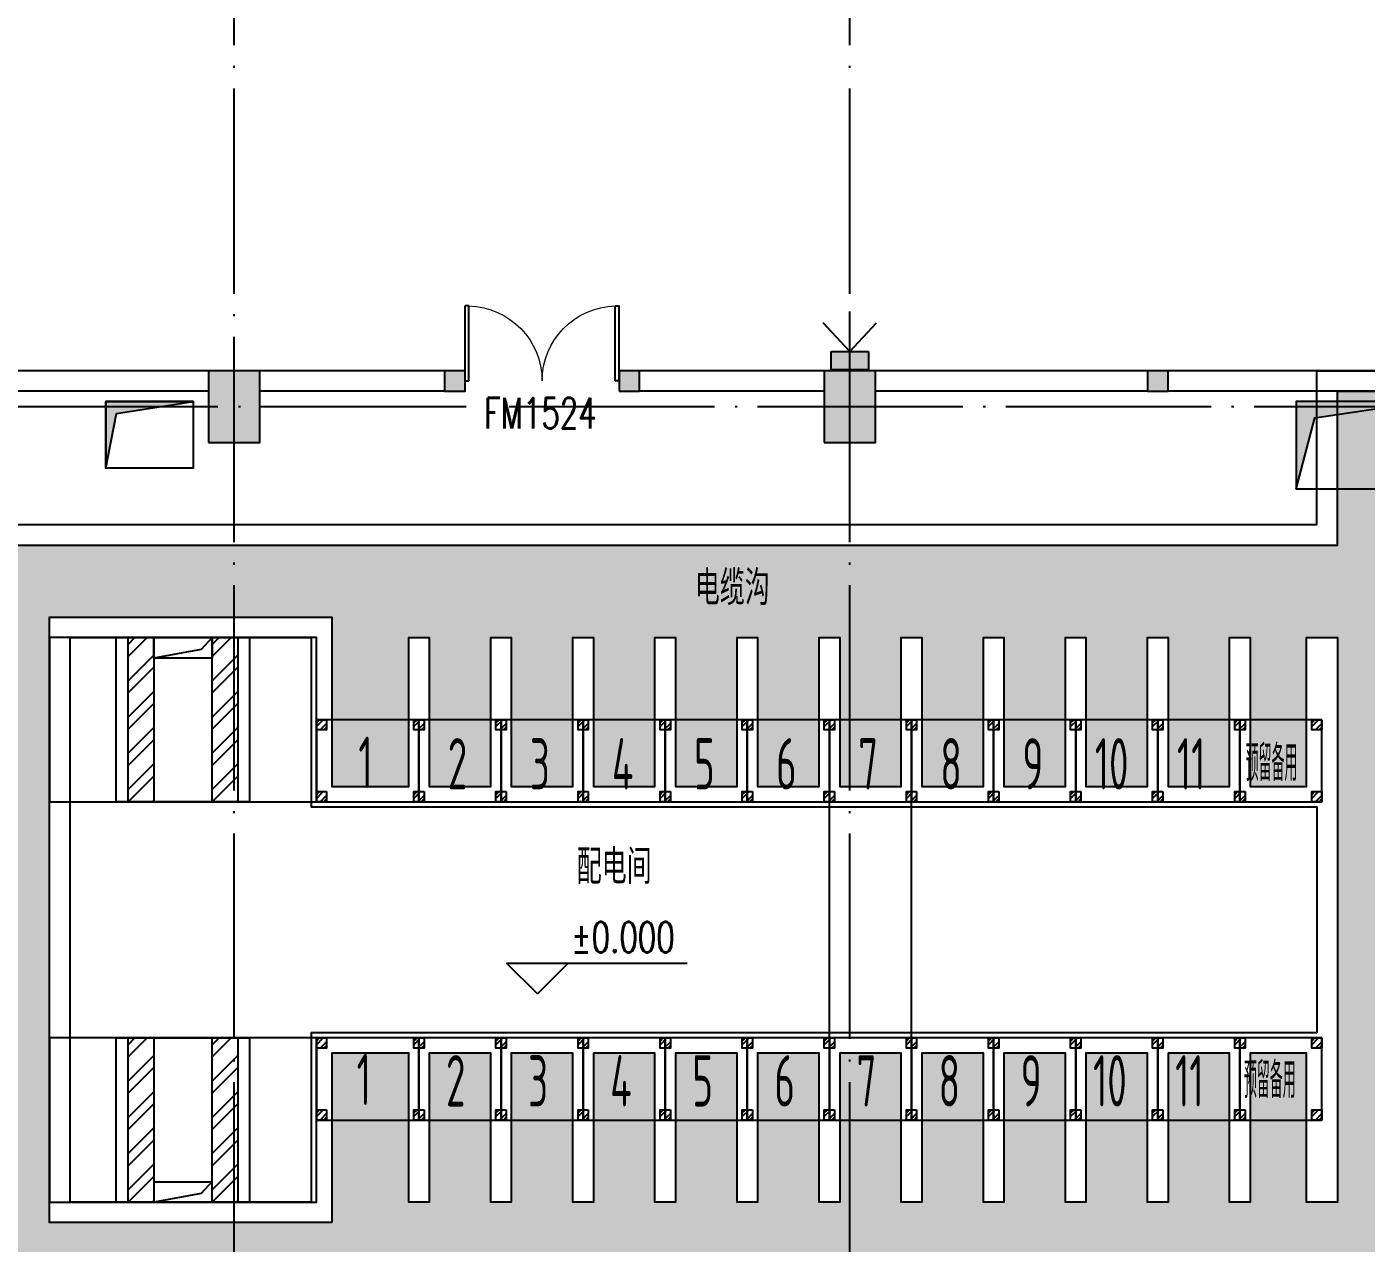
# Model space of a CAD drawing. Extents: x 93518 to 937116, y -359949 to 58022.
# Drawn here: x 699833 to 712886, y -103595 to -91744 of the extents above; entities that cross this region are included whole.
import ezdxf

# ---------------------------------------------------------------- set-up
doc = ezdxf.new("R2010")
doc.units = 0
doc.header["$LTSCALE"] = 1000
doc.header["$MEASUREMENT"] = 0
doc.linetypes.add('DASH', pattern=[0.35, 0.25, -0.1])
doc.linetypes.add('DOTE', pattern=[2.42, 2, -0.2, 0.02, -0.2])
doc.layers.get('0').update_dxf_attribs({"color": 8, "linetype": 'CONTINUOUS'})
for name, color, linetype in [('-人员定位', 6, 'CONTINUOUS'), ('COLUMN', 8, 'CONTINUOUS'), ('DIM_ELEV', 8, 'CONTINUOUS'), ('DOTE', 8, 'DOTE'), ('D洞口', 8, 'CONTINUOUS'), ('G沟道', 8, 'CONTINUOUS'), ('PUB_HATCH', 8, 'CONTINUOUS'), ('PUB_TEXT', 8, 'CONTINUOUS'), ('WALL', 8, 'CONTINUOUS'), ('WINDOW', 8, 'CONTINUOUS'), ('WINDOW_TEXT', 8, 'CONTINUOUS'), ('设备层', 8, 'CONTINUOUS')]:
    doc.layers.add(name, color=color, linetype=linetype)
doc.styles.add('_TCH_DIM', font='simplex.shx', dxfattribs={"bigfont": 'gbcbig.shx'})
doc.styles.add('_TCH_WINDOW', font='simplex.shx', dxfattribs={"bigfont": 'gbcbig.shx'})
doc.styles.get("Standard").update_dxf_attribs({"font": 'GBENOR', "bigfont": 'GBCBIG'})

# ---------------------------------------------------------------- blocks, each defined once
blk = doc.blocks.new('A$C795878E5')
h = blk.add_hatch()
h.set_pattern_fill('DOTS', color=8, scale=50, style=0)
h.set_pattern_definition([(0, (-119771.15, -29854.8), (39.6875, 79.375), [0, -79.375])])
h.paths.add_polyline_path([(4861, 728), (4861, 10378), (18311, 10378), (18311, 11878), (19111, 11878), (19111, 11178), (20761, 11178), (20761, 3478), (20061, 3478), (20061, 10478), (19211, 10478), (19211, 2305), (19111, 2132), (19111, 728), (18773, 728), (18699, 518), (18625, 938), (18548, 728), (18311, 728), (18311, 3078), (5761, 3078), (5761, 728), (5423, 728), (5349, 518), (5275, 938), (5198, 728)])
edge = h.paths.add_edge_path(flags=16)
edge.add_line((8511, 3778), (5761, 3778))
edge.add_line((5761, 3778), (5761, 9678))
edge.add_line((5761, 9678), (8511, 9678))
edge.add_line((8511, 9678), (8511, 8028))
edge.add_line((8511, 8028), (9261, 8028))
edge.add_line((9261, 8028), (9261, 9478))
edge.add_line((9261, 9478), (9461, 9478))
edge.add_line((9461, 9478), (9461, 8028))
edge.add_line((9461, 8028), (10061, 8028))
edge.add_line((10061, 8028), (10061, 9478))
edge.add_line((10061, 9478), (10261, 9478))
edge.add_line((10261, 9478), (10261, 8028))
edge.add_line((10261, 8028), (10861, 8028))
edge.add_line((10861, 8028), (10861, 9478))
edge.add_line((10861, 9478), (11061, 9478))
edge.add_line((11061, 9478), (11061, 8028))
edge.add_line((11061, 8028), (11661, 8028))
edge.add_line((11661, 8028), (11661, 9478))
edge.add_line((11661, 9478), (11861, 9478))
edge.add_line((11861, 9478), (11861, 8028))
edge.add_line((11861, 8028), (12461, 8028))
edge.add_line((12461, 8028), (12461, 9478))
edge.add_line((12461, 9478), (12661, 9478))
edge.add_line((12661, 9478), (12661, 8028))
edge.add_line((12661, 8028), (13261, 8028))
edge.add_line((13261, 8028), (13261, 9478))
edge.add_line((13261, 9478), (13461, 9478))
edge.add_line((13461, 9478), (13461, 8028))
edge.add_line((13461, 8028), (14061, 8028))
edge.add_line((14061, 8028), (14061, 9478))
edge.add_line((14061, 9478), (14261, 9478))
edge.add_line((14261, 9478), (14261, 8028))
edge.add_line((14261, 8028), (14861, 8028))
edge.add_line((14861, 8028), (14861, 9478))
edge.add_line((14861, 9478), (15061, 9478))
edge.add_line((15061, 9478), (15061, 8028))
edge.add_line((15061, 8028), (15661, 8028))
edge.add_line((15661, 8028), (15661, 9478))
edge.add_line((15661, 9478), (15861, 9478))
edge.add_line((15861, 9478), (15861, 8028))
edge.add_line((15861, 8028), (16461, 8028))
edge.add_line((16461, 8028), (16461, 9478))
edge.add_line((16461, 9478), (16661, 9478))
edge.add_line((16661, 9478), (16661, 8028))
edge.add_line((16661, 8028), (17261, 8028))
edge.add_line((17261, 8028), (17261, 9478))
edge.add_line((17261, 9478), (17461, 9478))
edge.add_line((17461, 9478), (17461, 8028))
edge.add_line((17461, 8028), (18011, 8028))
edge.add_line((18011, 8028), (18011, 9478))
edge.add_line((18011, 9478), (18311, 9478))
edge.add_line((18311, 9478), (18311, 3978))
edge.add_line((18311, 3978), (18011, 3978))
edge.add_line((18011, 3978), (18011, 5428))
edge.add_line((18011, 5428), (17461, 5428))
edge.add_line((17461, 5428), (17461, 3978))
edge.add_line((17461, 3978), (17261, 3978))
edge.add_line((17261, 3978), (17261, 5428))
edge.add_line((17261, 5428), (16661, 5428))
edge.add_line((16661, 5428), (16661, 3978))
edge.add_line((16661, 3978), (16461, 3978))
edge.add_line((16461, 3978), (16461, 5428))
edge.add_line((16461, 5428), (15861, 5428))
edge.add_line((15861, 5428), (15861, 3978))
edge.add_line((15861, 3978), (15661, 3978))
edge.add_line((15661, 3978), (15661, 5428))
edge.add_line((15661, 5428), (15061, 5428))
edge.add_line((15061, 5428), (15061, 3978))
edge.add_line((15061, 3978), (14861, 3978))
edge.add_line((14861, 3978), (14861, 5428))
edge.add_line((14861, 5428), (14261, 5428))
edge.add_line((14261, 5428), (14261, 3978))
edge.add_line((14261, 3978), (14061, 3978))
edge.add_line((14061, 3978), (14061, 5428))
edge.add_line((14061, 5428), (13461, 5428))
edge.add_line((13461, 5428), (13461, 3978))
edge.add_line((13461, 3978), (13261, 3978))
edge.add_line((13261, 3978), (13261, 5428))
edge.add_line((13261, 5428), (12661, 5428))
edge.add_line((12661, 5428), (12661, 3978))
edge.add_line((12661, 3978), (12461, 3978))
edge.add_line((12461, 3978), (12461, 5428))
edge.add_line((12461, 5428), (11861, 5428))
edge.add_line((11861, 5428), (11861, 3978))
edge.add_line((11861, 3978), (11661, 3978))
edge.add_line((11661, 3978), (11661, 5428))
edge.add_line((11661, 5428), (11061, 5428))
edge.add_line((11061, 5428), (11061, 3978))
edge.add_line((11061, 3978), (10861, 3978))
edge.add_line((10861, 3978), (10861, 5428))
edge.add_line((10861, 5428), (10261, 5428))
edge.add_line((10261, 5428), (10261, 3978))
edge.add_line((10261, 3978), (10061, 3978))
edge.add_line((10061, 3978), (10061, 5428))
edge.add_line((10061, 5428), (9461, 5428))
edge.add_line((9461, 5428), (9461, 3978))
edge.add_line((9461, 3978), (9261, 3978))
edge.add_line((9261, 3978), (9261, 5428))
edge.add_line((9261, 5428), (8511, 5428))
edge.add_line((8511, 5428), (8511, 3778))
at = {"layer": 'G沟道'}
h = blk.add_hatch(dxfattribs=at)
h.set_pattern_fill('金属', color=8, scale=100, style=0)
h.set_pattern_definition([(45, (-205666.91, -29854.8), (-176.7767, 176.7767), []), (45, (-205549.06, -29854.8), (-176.7767, 176.7767), [])])
h.paths.add_polyline_path([(6776, 7878), (6526, 7878), (6526, 9478), (6776, 9478)])
h = blk.add_hatch(dxfattribs=at)
h.set_pattern_fill('金属', color=8, scale=100, style=0)
h.set_pattern_definition([(45, (-204846.91, -29854.8), (-176.7767, 176.7767), []), (45, (-204729.06, -29854.8), (-176.7767, 176.7767), [])])
h.paths.add_polyline_path([(7596, 7878), (7346, 7878), (7346, 9478), (7596, 9478)])
h = blk.add_hatch(dxfattribs=at)
h.set_pattern_fill('金属', color=8, scale=30, style=0)
h.set_pattern_definition([(45, (-205666.914, -26054.8), (-53.033009, 53.033009), []), (45, (-205631.56, -26054.8), (-53.033009, 53.033009), [])])
h.paths.add_polyline_path([(8461, 8678), (8461, 8578), (8361, 8578), (8361, 8678)])
h = blk.add_hatch(dxfattribs=at)
h.set_pattern_fill('金属', color=8, scale=30, style=0)
h.set_pattern_definition([(45, (-204716.914, -26054.8), (-53.033009, 53.033009), []), (45, (-204681.56, -26054.8), (-53.033009, 53.033009), [])])
h.paths.add_polyline_path([(9411, 8678), (9411, 8578), (9311, 8578), (9311, 8678)])
h = blk.add_hatch(dxfattribs=at)
h.set_pattern_fill('金属', color=8, scale=30, style=0)
h.set_pattern_definition([(45, (-203916.914, -26054.8), (-53.033009, 53.033009), []), (45, (-203881.56, -26054.8), (-53.033009, 53.033009), [])])
h.paths.add_polyline_path([(10211, 8678), (10211, 8578), (10111, 8578), (10111, 8678)])
h = blk.add_hatch(dxfattribs=at)
h.set_pattern_fill('金属', color=8, scale=30, style=0)
h.set_pattern_definition([(45, (-203116.914, -26054.8), (-53.033009, 53.033009), []), (45, (-203081.56, -26054.8), (-53.033009, 53.033009), [])])
h.paths.add_polyline_path([(11011, 8678), (11011, 8578), (10911, 8578), (10911, 8678)])
h = blk.add_hatch(dxfattribs=at)
h.set_pattern_fill('金属', color=8, scale=30, style=0)
h.set_pattern_definition([(45, (-202316.914, -26054.8), (-53.033009, 53.033009), []), (45, (-202281.56, -26054.8), (-53.033009, 53.033009), [])])
h.paths.add_polyline_path([(11811, 8678), (11811, 8578), (11711, 8578), (11711, 8678)])
h = blk.add_hatch(dxfattribs=at)
h.set_pattern_fill('金属', color=8, scale=30, style=0)
h.set_pattern_definition([(45, (-201516.914, -26054.8), (-53.033009, 53.033009), []), (45, (-201481.56, -26054.8), (-53.033009, 53.033009), [])])
h.paths.add_polyline_path([(12611, 8678), (12611, 8578), (12511, 8578), (12511, 8678)])
h = blk.add_hatch(dxfattribs=at)
h.set_pattern_fill('金属', color=8, scale=30, style=0)
h.set_pattern_definition([(45, (-200716.914, -26054.8), (-53.033009, 53.033009), []), (45, (-200681.56, -26054.8), (-53.033009, 53.033009), [])])
h.paths.add_polyline_path([(13411, 8678), (13411, 8578), (13311, 8578), (13311, 8678)])
h = blk.add_hatch(dxfattribs=at)
h.set_pattern_fill('金属', color=8, scale=30, style=0)
h.set_pattern_definition([(45, (-199916.914, -26054.8), (-53.033009, 53.033009), []), (45, (-199881.56, -26054.8), (-53.033009, 53.033009), [])])
h.paths.add_polyline_path([(14211, 8678), (14211, 8578), (14111, 8578), (14111, 8678)])
h = blk.add_hatch(dxfattribs=at)
h.set_pattern_fill('金属', color=8, scale=30, style=0)
h.set_pattern_definition([(45, (-199116.914, -26054.8), (-53.033009, 53.033009), []), (45, (-199081.56, -26054.8), (-53.033009, 53.033009), [])])
h.paths.add_polyline_path([(15011, 8678), (15011, 8578), (14911, 8578), (14911, 8678)])
h = blk.add_hatch(dxfattribs=at)
h.set_pattern_fill('金属', color=8, scale=30, style=0)
h.set_pattern_definition([(45, (-198316.914, -26054.8), (-53.033009, 53.033009), []), (45, (-198281.56, -26054.8), (-53.033009, 53.033009), [])])
h.paths.add_polyline_path([(15811, 8678), (15811, 8578), (15711, 8578), (15711, 8678)])
h = blk.add_hatch(dxfattribs=at)
h.set_pattern_fill('金属', color=8, scale=30, style=0)
h.set_pattern_definition([(45, (-197516.914, -26054.8), (-53.033009, 53.033009), []), (45, (-197481.56, -26054.8), (-53.033009, 53.033009), [])])
h.paths.add_polyline_path([(16611, 8678), (16611, 8578), (16511, 8578), (16511, 8678)])
h = blk.add_hatch(dxfattribs=at)
h.set_pattern_fill('金属', color=8, scale=30, style=0)
h.set_pattern_definition([(45, (-196716.914, -26054.8), (-53.033009, 53.033009), []), (45, (-196681.56, -26054.8), (-53.033009, 53.033009), [])])
h.paths.add_polyline_path([(17411, 8678), (17411, 8578), (17311, 8578), (17311, 8678)])
h = blk.add_hatch(dxfattribs=at)
h.set_pattern_fill('金属', color=8, scale=30, style=0)
h.set_pattern_definition([(45, (-195966.914, -26054.8), (-53.033009, 53.033009), []), (45, (-195931.56, -26054.8), (-53.033009, 53.033009), [])])
h.paths.add_polyline_path([(18161, 8678), (18161, 8578), (18061, 8578), (18061, 8678)])
h = blk.add_hatch(dxfattribs=at)
h.set_pattern_fill('金属', color=8, scale=30, style=0)
h.set_pattern_definition([(45, (-205666.914, -26754.8), (-53.033009, 53.033009), []), (45, (-205631.56, -26754.8), (-53.033009, 53.033009), [])])
h.paths.add_polyline_path([(8461, 7978), (8461, 7878), (8361, 7878), (8361, 7978)])
h = blk.add_hatch(dxfattribs=at)
h.set_pattern_fill('金属', color=8, scale=30, style=0)
h.set_pattern_definition([(45, (-204716.914, -26754.8), (-53.033009, 53.033009), []), (45, (-204681.56, -26754.8), (-53.033009, 53.033009), [])])
h.paths.add_polyline_path([(9411, 7978), (9411, 7878), (9311, 7878), (9311, 7978)])
h = blk.add_hatch(dxfattribs=at)
h.set_pattern_fill('金属', color=8, scale=30, style=0)
h.set_pattern_definition([(45, (-203916.914, -26754.8), (-53.033009, 53.033009), []), (45, (-203881.56, -26754.8), (-53.033009, 53.033009), [])])
h.paths.add_polyline_path([(10211, 7978), (10211, 7878), (10111, 7878), (10111, 7978)])
h = blk.add_hatch(dxfattribs=at)
h.set_pattern_fill('金属', color=8, scale=30, style=0)
h.set_pattern_definition([(45, (-203116.914, -26754.8), (-53.033009, 53.033009), []), (45, (-203081.56, -26754.8), (-53.033009, 53.033009), [])])
h.paths.add_polyline_path([(11011, 7978), (11011, 7878), (10911, 7878), (10911, 7978)])
h = blk.add_hatch(dxfattribs=at)
h.set_pattern_fill('金属', color=8, scale=30, style=0)
h.set_pattern_definition([(45, (-202316.914, -26754.8), (-53.033009, 53.033009), []), (45, (-202281.56, -26754.8), (-53.033009, 53.033009), [])])
h.paths.add_polyline_path([(11811, 7978), (11811, 7878), (11711, 7878), (11711, 7978)])
h = blk.add_hatch(dxfattribs=at)
h.set_pattern_fill('金属', color=8, scale=30, style=0)
h.set_pattern_definition([(45, (-201516.914, -26754.8), (-53.033009, 53.033009), []), (45, (-201481.56, -26754.8), (-53.033009, 53.033009), [])])
h.paths.add_polyline_path([(12611, 7978), (12611, 7878), (12511, 7878), (12511, 7978)])
h = blk.add_hatch(dxfattribs=at)
h.set_pattern_fill('金属', color=8, scale=30, style=0)
h.set_pattern_definition([(45, (-200716.914, -26754.8), (-53.033009, 53.033009), []), (45, (-200681.56, -26754.8), (-53.033009, 53.033009), [])])
h.paths.add_polyline_path([(13411, 7978), (13411, 7878), (13311, 7878), (13311, 7978)])
h = blk.add_hatch(dxfattribs=at)
h.set_pattern_fill('金属', color=8, scale=30, style=0)
h.set_pattern_definition([(45, (-199916.914, -26754.8), (-53.033009, 53.033009), []), (45, (-199881.56, -26754.8), (-53.033009, 53.033009), [])])
h.paths.add_polyline_path([(14211, 7978), (14211, 7878), (14111, 7878), (14111, 7978)])
h = blk.add_hatch(dxfattribs=at)
h.set_pattern_fill('金属', color=8, scale=30, style=0)
h.set_pattern_definition([(45, (-199116.914, -26754.8), (-53.033009, 53.033009), []), (45, (-199081.56, -26754.8), (-53.033009, 53.033009), [])])
h.paths.add_polyline_path([(15011, 7978), (15011, 7878), (14911, 7878), (14911, 7978)])
h = blk.add_hatch(dxfattribs=at)
h.set_pattern_fill('金属', color=8, scale=30, style=0)
h.set_pattern_definition([(45, (-198316.914, -26754.8), (-53.033009, 53.033009), []), (45, (-198281.56, -26754.8), (-53.033009, 53.033009), [])])
h.paths.add_polyline_path([(15811, 7978), (15811, 7878), (15711, 7878), (15711, 7978)])
h = blk.add_hatch(dxfattribs=at)
h.set_pattern_fill('金属', color=8, scale=30, style=0)
h.set_pattern_definition([(45, (-197516.914, -26754.8), (-53.033009, 53.033009), []), (45, (-197481.56, -26754.8), (-53.033009, 53.033009), [])])
h.paths.add_polyline_path([(16611, 7978), (16611, 7878), (16511, 7878), (16511, 7978)])
h = blk.add_hatch(dxfattribs=at)
h.set_pattern_fill('金属', color=8, scale=30, style=0)
h.set_pattern_definition([(45, (-196716.914, -26754.8), (-53.033009, 53.033009), []), (45, (-196681.56, -26754.8), (-53.033009, 53.033009), [])])
h.paths.add_polyline_path([(17411, 7978), (17411, 7878), (17311, 7878), (17311, 7978)])
h = blk.add_hatch(dxfattribs=at)
h.set_pattern_fill('金属', color=8, scale=30, style=0)
h.set_pattern_definition([(45, (-195966.914, -26754.8), (-53.033009, 53.033009), []), (45, (-195931.56, -26754.8), (-53.033009, 53.033009), [])])
h.paths.add_polyline_path([(18161, 7978), (18161, 7878), (18061, 7878), (18061, 7978)])
h = blk.add_hatch(dxfattribs=at)
h.set_pattern_fill('金属', color=8, scale=100, style=0)
h.set_pattern_definition([(45, (-205666.91, -33754.95), (-176.7767, 176.7767), []), (45, (-205549.06, -33754.95), (-176.7767, 176.7767), [])])
h.paths.add_polyline_path([(6776, 3978), (6526, 3978), (6526, 5578), (6776, 5578)])
h = blk.add_hatch(dxfattribs=at)
h.set_pattern_fill('金属', color=8, scale=100, style=0)
h.set_pattern_definition([(45, (-204846.91, -33754.95), (-176.7767, 176.7767), []), (45, (-204729.06, -33754.95), (-176.7767, 176.7767), [])])
h.paths.add_polyline_path([(7596, 3978), (7346, 3978), (7346, 5578), (7596, 5578)])
h = blk.add_hatch(dxfattribs=at)
h.set_pattern_fill('金属', color=8, scale=30, style=0)
h.set_pattern_definition([(45, (-205666.914, -29154.8), (-53.033009, 53.033009), []), (45, (-205631.56, -29154.8), (-53.033009, 53.033009), [])])
h.paths.add_polyline_path([(8461, 5578), (8461, 5478), (8361, 5478), (8361, 5578)])
h = blk.add_hatch(dxfattribs=at)
h.set_pattern_fill('金属', color=8, scale=30, style=0)
h.set_pattern_definition([(45, (-204716.914, -29154.8), (-53.033009, 53.033009), []), (45, (-204681.56, -29154.8), (-53.033009, 53.033009), [])])
h.paths.add_polyline_path([(9411, 5578), (9411, 5478), (9311, 5478), (9311, 5578)])
h = blk.add_hatch(dxfattribs=at)
h.set_pattern_fill('金属', color=8, scale=30, style=0)
h.set_pattern_definition([(45, (-203916.914, -29154.8), (-53.033009, 53.033009), []), (45, (-203881.56, -29154.8), (-53.033009, 53.033009), [])])
h.paths.add_polyline_path([(10211, 5578), (10211, 5478), (10111, 5478), (10111, 5578)])
h = blk.add_hatch(dxfattribs=at)
h.set_pattern_fill('金属', color=8, scale=30, style=0)
h.set_pattern_definition([(45, (-203116.914, -29154.8), (-53.033009, 53.033009), []), (45, (-203081.56, -29154.8), (-53.033009, 53.033009), [])])
h.paths.add_polyline_path([(11011, 5578), (11011, 5478), (10911, 5478), (10911, 5578)])
h = blk.add_hatch(dxfattribs=at)
h.set_pattern_fill('金属', color=8, scale=30, style=0)
h.set_pattern_definition([(45, (-202316.914, -29154.8), (-53.033009, 53.033009), []), (45, (-202281.56, -29154.8), (-53.033009, 53.033009), [])])
h.paths.add_polyline_path([(11811, 5578), (11811, 5478), (11711, 5478), (11711, 5578)])
h = blk.add_hatch(dxfattribs=at)
h.set_pattern_fill('金属', color=8, scale=30, style=0)
h.set_pattern_definition([(45, (-201516.914, -29154.8), (-53.033009, 53.033009), []), (45, (-201481.56, -29154.8), (-53.033009, 53.033009), [])])
h.paths.add_polyline_path([(12611, 5578), (12611, 5478), (12511, 5478), (12511, 5578)])
h = blk.add_hatch(dxfattribs=at)
h.set_pattern_fill('金属', color=8, scale=30, style=0)
h.set_pattern_definition([(45, (-200716.914, -29154.8), (-53.033009, 53.033009), []), (45, (-200681.56, -29154.8), (-53.033009, 53.033009), [])])
h.paths.add_polyline_path([(13411, 5578), (13411, 5478), (13311, 5478), (13311, 5578)])
h = blk.add_hatch(dxfattribs=at)
h.set_pattern_fill('金属', color=8, scale=30, style=0)
h.set_pattern_definition([(45, (-199916.914, -29154.8), (-53.033009, 53.033009), []), (45, (-199881.56, -29154.8), (-53.033009, 53.033009), [])])
h.paths.add_polyline_path([(14211, 5578), (14211, 5478), (14111, 5478), (14111, 5578)])
h = blk.add_hatch(dxfattribs=at)
h.set_pattern_fill('金属', color=8, scale=30, style=0)
h.set_pattern_definition([(45, (-199116.914, -29154.8), (-53.033009, 53.033009), []), (45, (-199081.56, -29154.8), (-53.033009, 53.033009), [])])
h.paths.add_polyline_path([(15011, 5578), (15011, 5478), (14911, 5478), (14911, 5578)])
h = blk.add_hatch(dxfattribs=at)
h.set_pattern_fill('金属', color=8, scale=30, style=0)
h.set_pattern_definition([(45, (-198316.914, -29154.8), (-53.033009, 53.033009), []), (45, (-198281.56, -29154.8), (-53.033009, 53.033009), [])])
h.paths.add_polyline_path([(15811, 5578), (15811, 5478), (15711, 5478), (15711, 5578)])
h = blk.add_hatch(dxfattribs=at)
h.set_pattern_fill('金属', color=8, scale=30, style=0)
h.set_pattern_definition([(45, (-197516.914, -29154.8), (-53.033009, 53.033009), []), (45, (-197481.56, -29154.8), (-53.033009, 53.033009), [])])
h.paths.add_polyline_path([(16611, 5578), (16611, 5478), (16511, 5478), (16511, 5578)])
h = blk.add_hatch(dxfattribs=at)
h.set_pattern_fill('金属', color=8, scale=30, style=0)
h.set_pattern_definition([(45, (-196716.914, -29154.8), (-53.033009, 53.033009), []), (45, (-196681.56, -29154.8), (-53.033009, 53.033009), [])])
h.paths.add_polyline_path([(17411, 5578), (17411, 5478), (17311, 5478), (17311, 5578)])
h = blk.add_hatch(dxfattribs=at)
h.set_pattern_fill('金属', color=8, scale=30, style=0)
h.set_pattern_definition([(45, (-195966.914, -29154.8), (-53.033009, 53.033009), []), (45, (-195931.56, -29154.8), (-53.033009, 53.033009), [])])
h.paths.add_polyline_path([(18161, 5578), (18161, 5478), (18061, 5478), (18061, 5578)])
h = blk.add_hatch(dxfattribs=at)
h.set_pattern_fill('金属', color=8, scale=30, style=0)
h.set_pattern_definition([(45, (-205666.914, -29854.8), (-53.033009, 53.033009), []), (45, (-205631.56, -29854.8), (-53.033009, 53.033009), [])])
h.paths.add_polyline_path([(8461, 4878), (8461, 4778), (8361, 4778), (8361, 4878)])
h = blk.add_hatch(dxfattribs=at)
h.set_pattern_fill('金属', color=8, scale=30, style=0)
h.set_pattern_definition([(45, (-204716.914, -29854.8), (-53.033009, 53.033009), []), (45, (-204681.56, -29854.8), (-53.033009, 53.033009), [])])
h.paths.add_polyline_path([(9411, 4878), (9411, 4778), (9311, 4778), (9311, 4878)])
h = blk.add_hatch(dxfattribs=at)
h.set_pattern_fill('金属', color=8, scale=30, style=0)
h.set_pattern_definition([(45, (-203916.914, -29854.8), (-53.033009, 53.033009), []), (45, (-203881.56, -29854.8), (-53.033009, 53.033009), [])])
h.paths.add_polyline_path([(10211, 4878), (10211, 4778), (10111, 4778), (10111, 4878)])
h = blk.add_hatch(dxfattribs=at)
h.set_pattern_fill('金属', color=8, scale=30, style=0)
h.set_pattern_definition([(45, (-203116.914, -29854.8), (-53.033009, 53.033009), []), (45, (-203081.56, -29854.8), (-53.033009, 53.033009), [])])
h.paths.add_polyline_path([(11011, 4878), (11011, 4778), (10911, 4778), (10911, 4878)])
h = blk.add_hatch(dxfattribs=at)
h.set_pattern_fill('金属', color=8, scale=30, style=0)
h.set_pattern_definition([(45, (-202316.914, -29854.8), (-53.033009, 53.033009), []), (45, (-202281.56, -29854.8), (-53.033009, 53.033009), [])])
h.paths.add_polyline_path([(11811, 4878), (11811, 4778), (11711, 4778), (11711, 4878)])
h = blk.add_hatch(dxfattribs=at)
h.set_pattern_fill('金属', color=8, scale=30, style=0)
h.set_pattern_definition([(45, (-201516.914, -29854.8), (-53.033009, 53.033009), []), (45, (-201481.56, -29854.8), (-53.033009, 53.033009), [])])
h.paths.add_polyline_path([(12611, 4878), (12611, 4778), (12511, 4778), (12511, 4878)])
h = blk.add_hatch(dxfattribs=at)
h.set_pattern_fill('金属', color=8, scale=30, style=0)
h.set_pattern_definition([(45, (-200716.914, -29854.8), (-53.033009, 53.033009), []), (45, (-200681.56, -29854.8), (-53.033009, 53.033009), [])])
h.paths.add_polyline_path([(13411, 4878), (13411, 4778), (13311, 4778), (13311, 4878)])
h = blk.add_hatch(dxfattribs=at)
h.set_pattern_fill('金属', color=8, scale=30, style=0)
h.set_pattern_definition([(45, (-199916.914, -29854.8), (-53.033009, 53.033009), []), (45, (-199881.56, -29854.8), (-53.033009, 53.033009), [])])
h.paths.add_polyline_path([(14211, 4878), (14211, 4778), (14111, 4778), (14111, 4878)])
h = blk.add_hatch(dxfattribs=at)
h.set_pattern_fill('金属', color=8, scale=30, style=0)
h.set_pattern_definition([(45, (-199116.914, -29854.8), (-53.033009, 53.033009), []), (45, (-199081.56, -29854.8), (-53.033009, 53.033009), [])])
h.paths.add_polyline_path([(15011, 4878), (15011, 4778), (14911, 4778), (14911, 4878)])
h = blk.add_hatch(dxfattribs=at)
h.set_pattern_fill('金属', color=8, scale=30, style=0)
h.set_pattern_definition([(45, (-198316.914, -29854.8), (-53.033009, 53.033009), []), (45, (-198281.56, -29854.8), (-53.033009, 53.033009), [])])
h.paths.add_polyline_path([(15811, 4878), (15811, 4778), (15711, 4778), (15711, 4878)])
h = blk.add_hatch(dxfattribs=at)
h.set_pattern_fill('金属', color=8, scale=30, style=0)
h.set_pattern_definition([(45, (-197516.914, -29854.8), (-53.033009, 53.033009), []), (45, (-197481.56, -29854.8), (-53.033009, 53.033009), [])])
h.paths.add_polyline_path([(16611, 4878), (16611, 4778), (16511, 4778), (16511, 4878)])
h = blk.add_hatch(dxfattribs=at)
h.set_pattern_fill('金属', color=8, scale=30, style=0)
h.set_pattern_definition([(45, (-196716.914, -29854.8), (-53.033009, 53.033009), []), (45, (-196681.56, -29854.8), (-53.033009, 53.033009), [])])
h.paths.add_polyline_path([(17411, 4878), (17411, 4778), (17311, 4778), (17311, 4878)])
h = blk.add_hatch(dxfattribs=at)
h.set_pattern_fill('金属', color=8, scale=30, style=0)
h.set_pattern_definition([(45, (-195966.914, -29854.8), (-53.033009, 53.033009), []), (45, (-195931.56, -29854.8), (-53.033009, 53.033009), [])])
h.paths.add_polyline_path([(18161, 4878), (18161, 4778), (18061, 4778), (18061, 4878)])
at = {"layer": 'G沟道', "color": 8}
for p, q in [((7346, 9478), (7238, 9362)), ((7238, 9362), (6776, 9278)), ((7341, 4177), (7238, 4061)), ((7238, 4061), (6781, 3977))]:
    blk.add_line(p, q, dxfattribs=at)
blk.add_lwpolyline([(4661, 728), (4661, 10578), (18111, 10578), (18111, 12078), (19311, 12078), (19311, 11378), (20961, 11378), (20961, 9878), (21716, 9878), (21716, 3278), (19861, 3278), (19861, 10278), (19411, 10278), (19411, 2078)], dxfattribs=at)
at = {"layer": 'G沟道'}
for points in [[(4861, 10378), (18311, 10378), (18311, 11878), (19111, 11878)], [(8511, 3778), (5761, 3778), (5761, 9678), (8511, 9678), (8511, 8028), (9261, 8028), (9261, 9478), (9461, 9478), (9461, 8028), (10061, 8028), (10061, 9478), (10261, 9478), (10261, 8028), (10861, 8028), (10861, 9478), (11061, 9478), (11061, 8028), (11661, 8028), (11661, 9478), (11861, 9478), (11861, 8028), (12461, 8028), (12461, 9478), (12661, 9478), (12661, 8028), (13261, 8028), (13261, 9478), (13461, 9478), (13461, 8028), (14061, 8028), (14061, 9478), (14261, 9478), (14261, 8028), (14861, 8028), (14861, 9478), (15061, 9478), (15061, 8028), (15661, 8028), (15661, 9478), (15861, 9478), (15861, 8028), (16461, 8028), (16461, 9478), (16661, 9478), (16661, 8028), (17261, 8028), (17261, 9478), (17461, 9478), (17461, 8028), (18011, 8028), (18011, 9478), (18311, 9478), (18311, 3978), (18011, 3978), (18011, 5428), (17461, 5428), (17461, 3978), (17261, 3978), (17261, 5428), (16661, 5428), (16661, 3978), (16461, 3978), (16461, 5428), (15861, 5428), (15861, 3978), (15661, 3978), (15661, 5428), (15061, 5428), (15061, 3978), (14861, 3978), (14861, 5428), (14261, 5428), (14261, 3978), (14061, 3978), (14061, 5428), (13461, 5428), (13461, 3978), (13261, 3978), (13261, 5428), (12661, 5428), (12661, 3978), (12461, 3978), (12461, 5428), (11861, 5428), (11861, 3978), (11661, 3978), (11661, 5428), (11061, 5428), (11061, 3978), (10861, 3978), (10861, 5428), (10261, 5428), (10261, 3978), (10061, 3978), (10061, 5428), (9461, 5428), (9461, 3978), (9261, 3978), (9261, 5428), (8511, 5428), (8511, 3778)]]:
    blk.add_lwpolyline(points, dxfattribs=at)
at = {"layer": 'G沟道', "color": 8}
for points in [[(18111, 5628), (8311, 5628), (8311, 3978), (5961, 3978), (5961, 9478), (8311, 9478), (8311, 7828), (18111, 7828)], [(6776, 7878), (6526, 7878), (6526, 9478), (6776, 9478)], [(6776, 9478), (7346, 9478), (7346, 9278), (6776, 9278)], [(7596, 7878), (7346, 7878), (7346, 9478), (7596, 9478)], [(8461, 8678), (8461, 8578), (8361, 8578), (8361, 8678)], [(9411, 8678), (9411, 8578), (9311, 8578), (9311, 8678)], [(10211, 8678), (10211, 8578), (10111, 8578), (10111, 8678)], [(11011, 8678), (11011, 8578), (10911, 8578), (10911, 8678)], [(11811, 8678), (11811, 8578), (11711, 8578), (11711, 8678)], [(12611, 8678), (12611, 8578), (12511, 8578), (12511, 8678)], [(13411, 8678), (13411, 8578), (13311, 8578), (13311, 8678)], [(14211, 8678), (14211, 8578), (14111, 8578), (14111, 8678)], [(15011, 8678), (15011, 8578), (14911, 8578), (14911, 8678)], [(15811, 8678), (15811, 8578), (15711, 8578), (15711, 8678)], [(16611, 8678), (16611, 8578), (16511, 8578), (16511, 8678)], [(17411, 8678), (17411, 8578), (17311, 8578), (17311, 8678)], [(18161, 8678), (18161, 8578), (18061, 8578), (18061, 8678)], [(8461, 7978), (8461, 7878), (8361, 7878), (8361, 7978)], [(9411, 7978), (9411, 7878), (9311, 7878), (9311, 7978)], [(10211, 7978), (10211, 7878), (10111, 7878), (10111, 7978)], [(11011, 7978), (11011, 7878), (10911, 7878), (10911, 7978)], [(11811, 7978), (11811, 7878), (11711, 7878), (11711, 7978)], [(12611, 7978), (12611, 7878), (12511, 7878), (12511, 7978)], [(13411, 7978), (13411, 7878), (13311, 7878), (13311, 7978)], [(14211, 7978), (14211, 7878), (14111, 7878), (14111, 7978)], [(15011, 7978), (15011, 7878), (14911, 7878), (14911, 7978)], [(15811, 7978), (15811, 7878), (15711, 7878), (15711, 7978)], [(16611, 7978), (16611, 7878), (16511, 7878), (16511, 7978)], [(17411, 7978), (17411, 7878), (17311, 7878), (17311, 7978)], [(18161, 7978), (18161, 7878), (18061, 7878), (18061, 7978)], [(6776, 3978), (6526, 3978), (6526, 5578), (6776, 5578)], [(7596, 3978), (7346, 3978), (7346, 5578), (7596, 5578)], [(8461, 5578), (8461, 5478), (8361, 5478), (8361, 5578)], [(9411, 5578), (9411, 5478), (9311, 5478), (9311, 5578)], [(10211, 5578), (10211, 5478), (10111, 5478), (10111, 5578)], [(11011, 5578), (11011, 5478), (10911, 5478), (10911, 5578)], [(11811, 5578), (11811, 5478), (11711, 5478), (11711, 5578)], [(12611, 5578), (12611, 5478), (12511, 5478), (12511, 5578)], [(13411, 5578), (13411, 5478), (13311, 5478), (13311, 5578)], [(14211, 5578), (14211, 5478), (14111, 5478), (14111, 5578)], [(15011, 5578), (15011, 5478), (14911, 5478), (14911, 5578)], [(15811, 5578), (15811, 5478), (15711, 5478), (15711, 5578)], [(16611, 5578), (16611, 5478), (16511, 5478), (16511, 5578)], [(17411, 5578), (17411, 5478), (17311, 5478), (17311, 5578)], [(18161, 5578), (18161, 5478), (18061, 5478), (18061, 5578)], [(8461, 4878), (8461, 4778), (8361, 4778), (8361, 4878)], [(9411, 4878), (9411, 4778), (9311, 4778), (9311, 4878)], [(10211, 4878), (10211, 4778), (10111, 4778), (10111, 4878)], [(11011, 4878), (11011, 4778), (10911, 4778), (10911, 4878)], [(11811, 4878), (11811, 4778), (11711, 4778), (11711, 4878)], [(12611, 4878), (12611, 4778), (12511, 4778), (12511, 4878)], [(13411, 4878), (13411, 4778), (13311, 4778), (13311, 4878)], [(14211, 4878), (14211, 4778), (14111, 4778), (14111, 4878)], [(15011, 4878), (15011, 4778), (14911, 4778), (14911, 4878)], [(15811, 4878), (15811, 4778), (15711, 4778), (15711, 4878)], [(16611, 4878), (16611, 4778), (16511, 4778), (16511, 4878)], [(17411, 4878), (17411, 4778), (17311, 4778), (17311, 4878)], [(18161, 4878), (18161, 4778), (18061, 4778), (18061, 4878)], [(6781, 4177), (7341, 4177), (7341, 3977), (6781, 3977)]]:
    blk.add_lwpolyline(points, close=True, dxfattribs=at)
blk = doc.blocks.new('A$C08014D97')
at = {"layer": 'D洞口'}
for points in [[(0, 0), (103, 533), (850, 650), (0, 650)], [(11600, -200), (11779, 491), (12850, 650), (11600, 650)]]:
    blk.add_hatch(color=9, dxfattribs=at).paths.add_polyline_path(points)
for points in [[(0, 650), (850, 650), (850, 0), (0, 0)], [(0, 0), (103, 533), (850, 650), (0, 650)], [(11600, -200), (11779, 491), (12850, 650), (11600, 650)], [(12850, 650), (11600, 650), (11600, -200), (12850, -200)]]:
    blk.add_lwpolyline(points, close=True, dxfattribs=at)
blk = doc.blocks.new('_FZH')
blk.add_lwpolyline([(-0.5, -0.5), (0.5, -0.5), (0.5, 0.5), (-0.5, 0.5)], close=True)
at = {"layer": 'PUB_HATCH'}
blk.add_solid([(-0.5, -0.5), (0.5, -0.5), (-0.5, 0.5), (0.5, 0.5)], dxfattribs=at)
blk = doc.blocks.new('$DorLib2D$00000002')
for p, q in [((-0.5, 0), (-0.5, 0.4875)), ((-0.475, 0.4875), (-0.5, 0.4875)), ((-0.475, 0), (-0.475, 0.4875)), ((0.475, 0), (0.475, 0.4875)), ((0.475, 0.4875), (0.5, 0.4875)), ((0.5, 0), (0.5, 0.4875)), ((-0.5, 0), (-0.475, 0)), ((0.5, 0), (0.475, 0))]:
    blk.add_line(p, q)
at = {"lineweight": 13}
for centre, start, end in [((-0.4875, 0), 0, 88.53072), ((0.4875, 0), 91.46928, 180)]:
    blk.add_arc(centre, 0.4875, start, end, dxfattribs=at)
blk = doc.blocks.new('定位基站')
at = {"layer": '-人员定位', "ltscale": 0.01}
h = blk.add_hatch(color=256, dxfattribs=at)
h.dxf.hatch_style = 1
h.paths.add_polyline_path([(406524, 477798), (406524, 477617), (406162, 477617), (406162, 477798)])
at = {"layer": '-人员定位', "color": 6}
for p, q in [((406343, 477798), (406343, 478186)), ((406343, 477798), (406082, 478077)), ((406343, 477798), (406604, 478077)), ((406343, 477995), (406343, 477995)), ((406162, 477798), (406524, 477798)), ((406162, 477617), (406162, 477798)), ((406524, 477798), (406524, 477617)), ((406524, 477617), (406162, 477617))]:
    blk.add_line(p, q, dxfattribs=at)
for p in [(406343, 477798), (406162, 477617), (406343, 477617), (406524, 477617)]:
    blk.add_point(p, dxfattribs=at)

msp = doc.modelspace()

# ---------------------------------------------------------------- linework, layer by layer
at = {"layer": 'DIM_ELEV'}
for p, q in [((704808.7, -101166.9), (704508.7, -100866.9)), ((704508.7, -100866.9), (706269.3, -100866.9)), ((704808.7, -101166.9), (705108.7, -100866.9))]:
    msp.add_line(p, q, dxfattribs=at)
at = {"layer": 'DOTE'}
for p, q in [((701854.6, -106444.5), (701854.6, -72444.5)), ((707854.6, -106444.5), (707854.6, -72444.5)), ((694854.6, -95444.5), (758854.6, -95444.5))]:
    msp.add_line(p, q, dxfattribs=at)
at = {"layer": 'WALL'}
for p, q in [((701604.6, -95094.5), (698954.6, -95094.5)), ((703904.6, -95094.5), (702104.6, -95094.5)), ((707604.6, -95094.5), (705804.6, -95094.5)), ((710754.6, -95094.5), (708104.6, -95094.5)), ((713604.6, -95094.5), (710954.6, -95094.5)), ((701604.6, -95294.5), (698954.6, -95294.5)), ((703904.6, -95294.5), (702104.6, -95294.5)), ((707604.6, -95294.5), (705804.6, -95294.5)), ((710754.6, -95294.5), (708104.6, -95294.5)), ((713604.6, -95294.5), (710954.6, -95294.5))]:
    msp.add_line(p, q, dxfattribs=at)
at = {"layer": '设备层', "color": 8}
for points in [[(700054.6, -99294.6), (702654.6, -99294.6), (702654.6, -97694.6), (700054.6, -97694.6)], [(700054.6, -103194.6), (702654.6, -103194.6), (702654.6, -101594.6), (700054.6, -101594.6)]]:
    msp.add_lwpolyline(points, close=True, dxfattribs=at)
at = {"layer": '设备层'}
for points in [[(700704.6, -97694.3), (702004.6, -97694.3), (702004.6, -99294.3), (700704.6, -99294.3)], [(700704.6, -101594.5), (702004.6, -101594.5), (702004.6, -103194.5), (700704.6, -103194.5)]]:
    msp.add_lwpolyline(points, close=True, dxfattribs=at)
at = {"layer": '设备层', "color": 8}
for points in [[(702654.6, -98494.6), (702654.6, -99294.6), (703654.6, -99294.6), (703654.6, -98494.6), (702654.6, -98494.6)], [(703654.6, -98494.6), (703654.6, -99294.6), (704454.6, -99294.6), (704454.6, -98494.6), (703654.6, -98494.6)], [(704454.6, -98494.6), (704454.6, -99294.6), (705254.6, -99294.6), (705254.6, -98494.6), (704454.6, -98494.6)], [(705254.6, -98494.6), (705254.6, -99294.6), (706054.6, -99294.6), (706054.6, -98494.6), (705254.6, -98494.6)], [(706054.6, -98494.6), (706054.6, -99294.6), (706854.6, -99294.6), (706854.6, -98494.6), (706054.6, -98494.6)], [(706854.6, -98494.6), (706854.6, -99294.6), (707654.6, -99294.6), (707654.6, -98494.6), (706854.6, -98494.6)], [(707654.6, -98494.6), (707654.6, -99294.6), (708454.6, -99294.6), (708454.6, -98494.6), (707654.6, -98494.6)], [(708454.6, -98494.6), (708454.6, -99294.6), (709254.6, -99294.6), (709254.6, -98494.6), (708454.6, -98494.6)], [(709254.6, -98494.6), (709254.6, -99294.6), (710054.6, -99294.6), (710054.6, -98494.6), (709254.6, -98494.6)], [(710054.6, -98494.6), (710054.6, -99294.6), (710854.6, -99294.6), (710854.6, -98494.6), (710054.6, -98494.6)], [(710854.6, -98494.6), (710854.6, -99294.6), (711654.6, -99294.6), (711654.6, -98494.6), (710854.6, -98494.6)], [(707654.6, -101594.6), (707654.6, -99294.6)], [(708454.6, -101594.6), (708454.6, -99294.6)], [(702654.6, -101594.6), (702654.6, -102394.6), (703654.6, -102394.6), (703654.6, -101594.6), (702654.6, -101594.6)], [(703654.6, -101594.6), (703654.6, -102394.6), (704454.6, -102394.6), (704454.6, -101594.6), (703654.6, -101594.6)], [(704454.6, -101594.6), (704454.6, -102394.6), (705254.6, -102394.6), (705254.6, -101594.6), (704454.6, -101594.6)], [(705254.6, -101594.6), (705254.6, -102394.6), (706054.6, -102394.6), (706054.6, -101594.6), (705254.6, -101594.6)], [(706054.6, -101594.6), (706054.6, -102394.6), (706854.6, -102394.6), (706854.6, -101594.6), (706054.6, -101594.6)], [(706854.6, -101594.6), (706854.6, -102394.6), (707654.6, -102394.6), (707654.6, -101594.6), (706854.6, -101594.6)], [(707654.6, -101594.6), (707654.6, -102394.6), (708454.6, -102394.6), (708454.6, -101594.6), (707654.6, -101594.6)], [(708454.6, -101594.6), (708454.6, -102394.6), (709254.6, -102394.6), (709254.6, -101594.6), (708454.6, -101594.6)], [(709254.6, -101594.6), (709254.6, -102394.6), (710054.6, -102394.6), (710054.6, -101594.6), (709254.6, -101594.6)], [(710054.6, -101594.6), (710054.6, -102394.6), (710854.6, -102394.6), (710854.6, -101594.6), (710054.6, -101594.6)], [(710854.6, -101594.6), (710854.6, -102394.6), (711654.6, -102394.6), (711654.6, -101594.6), (710854.6, -101594.6)]]:
    msp.add_lwpolyline(points, dxfattribs=at)
at = {"layer": '设备层', "color": 8, "linetype": 'DASH', "ltscale": 500}
for points in [[(711654.6, -98494.6), (711654.6, -99294.6), (712454.6, -99294.6), (712454.6, -98494.6), (711654.6, -98494.6)], [(711654.6, -101594.6), (711654.6, -102394.6), (712454.6, -102394.6), (712454.6, -101594.6), (711654.6, -101594.6)]]:
    msp.add_lwpolyline(points, dxfattribs=at)

# ---------------------------------------------------------------- block references
at = {"layer": '-人员定位'}
msp.add_blockref('定位基站', (301511.1, -572704.2), dxfattribs=at)
msp.add_blockref('A$C08014D97', (700604.6, -96044.5))
at = {"layer": 'COLUMN'}
for p, xscale, yscale, zscale in [((701854.6, -95444.5), 500, 700, 700), ((704004.6, -95194.5), 200, 200, 200), ((705704.6, -95194.5), 200, 200, 200), ((707854.6, -95444.5), 500, 700, 700), ((710854.6, -95194.5), 200, 200, 200)]:
    msp.add_blockref('_FZH', p, dxfattribs=dict(at, xscale=xscale, yscale=yscale, zscale=zscale))
at = {"layer": 'WINDOW'}
ref = msp.add_blockref('$DorLib2D$00000002', (704854.6, -95194.5), dxfattribs=dict(at, xscale=1500, yscale=-1500, zscale=1500, rotation=180))
ref.add_attrib('A', 'FM1524', (704289.6, -95657), dxfattribs={"layer": 'WINDOW_TEXT', "height": 297.5, "style": '_TCH_WINDOW', "width": 0.705882})
at = {"layer": '设备层'}
msp.add_blockref('A$C795878E5', (694293.7, -107172.5), dxfattribs=at)

# ---------------------------------------------------------------- texts
at = {"layer": 'DIM_ELEV', "color": 7, "style": '_TCH_DIM', "width": 0.705882}
msp.add_text('%%P0.000', height=297.5, dxfattribs=at).set_placement((705139.3, -100761.9))
at = {"layer": 'PUB_TEXT'}
for s, p in [('电缆沟', (706343.8, -97378.6)), ('配电间', (705192.7, -100095.8))]:
    msp.add_text(s, height=337.59, dxfattribs=at).set_placement(p)
at = {"layer": '设备层', "color": 8}
for s, height, width, p in [('1', 500, 0.65, (703064.9, -99160.4)), ('2', 500, 0.65, (703935.5, -99174.5)), ('3', 500, 0.65, (704735.5, -99174.5)), ('4', 500, 0.65, (705535.5, -99174.5)), ('5', 500, 0.65, (706335.5, -99174.5)), ('6', 500, 0.65, (707135.5, -99174.5)), ('7', 500, 0.65, (707935.5, -99174.5)), ('8', 500, 0.65, (708735.5, -99174.5)), ('9', 500, 0.65, (709535.5, -99174.5)), ('10', 500, 0.65, (710241.3, -99174.5)), ('11', 500, 0.65, (711041.3, -99174.5)), ('预留备用', 350, 0.5, (711711.5, -99092.8)), ('1', 500, 0.65, (703048, -102248.8)), ('2', 500, 0.65, (703918.6, -102262.9)), ('3', 500, 0.65, (704718.6, -102262.9)), ('4', 500, 0.65, (705518.6, -102262.9)), ('5', 500, 0.65, (706318.6, -102262.9)), ('6', 500, 0.65, (707118.6, -102262.9)), ('7', 500, 0.65, (707918.6, -102262.9)), ('8', 500, 0.65, (708718.6, -102262.9)), ('9', 500, 0.65, (709518.6, -102262.9)), ('10', 500, 0.65, (710224.3, -102262.9)), ('11', 500, 0.65, (711024.3, -102262.9)), ('预留备用', 350, 0.5, (711694.6, -102181.2))]:
    msp.add_text(s, height=height, dxfattribs=dict(at, width=width)).set_placement(p)

doc.saveas('drawing.dxf')
